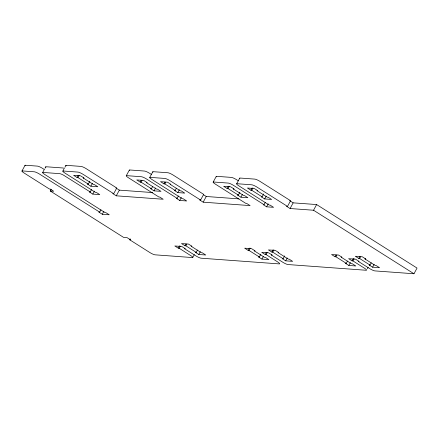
<?xml version="1.0" encoding="UTF-8"?>
<svg xmlns="http://www.w3.org/2000/svg" width="439" height="439" viewBox="0 0 439 439"><rect width="100%" height="100%" fill="white"/><g stroke="black" fill="none" stroke-linecap="round" stroke-linejoin="round"><path stroke-width="0.66" d="M21.95 171.029L25.023 165.344M42.66 172.543L44.196 169.701M44.965 168.28L45.733 166.858M130.185 238.827L129.675 239.771L130.542 239.837L127.09 237.653L123.611 237.4L50.233 190.987L51.154 189.286M62.826 171.122L63.853 169.229M64.879 167.33L65.899 165.437M89.83 181.274L88.294 184.117L87.427 184.051L90.878 186.235L97.831 186.745L94.374 184.561L93.507 184.495L83.147 177.943L84.019 178.009L80.562 175.825L73.609 175.315L77.066 177.499L78.296 175.227M77.066 177.499L77.933 177.565L79.163 175.287M90.878 186.235L92.415 183.392M66.08 165.882A4.374 0.768 28.4 0 1 66.3 165.333L81.072 166.414A4.374 0.768 28.4 0 1 86.263 168.724L116.769 188.013L113.696 193.698L83.19 174.404A4.374 0.768 28.4 0 0 77.999 172.093L63.227 171.012A4.374 0.768 28.4 0 0 64.939 173.07L95.444 192.364L96.311 192.425L99.768 194.609L92.816 194.104L89.358 191.92L90.231 191.98L91.51 189.615M92.816 194.104L94.412 191.141M90.231 191.98L63.512 175.156A4.379 0.768 28.4 0 0 59.715 173.657L43.06 172.439A4.374 0.768 28.4 0 0 44.773 174.492L104.916 212.531L105.788 212.597L109.24 214.781L102.287 214.27L98.835 212.086L99.702 212.152L100.981 209.782M102.287 214.27L103.889 211.313M126.267 175.759L129.34 170.074M113.696 193.698L112.823 193.632L116.275 195.816L119.348 190.136L152.673 192.573M152.673 186.46L151.444 188.732L150.572 188.671L154.029 190.855L160.981 191.36L157.524 189.176L156.657 189.116L146.297 182.564L147.164 182.624L143.712 180.44L136.759 179.935L140.211 182.119L141.133 180.413M140.211 182.119L141.084 182.18L142.006 180.473M149.732 177.477L152.805 171.792M154.029 190.855L155.565 188.013M176.423 188.194L175.194 190.471L174.327 190.405L177.779 192.589L184.731 193.1L181.28 190.916L180.407 190.85L170.052 184.298L170.919 184.364L167.468 182.18L160.515 181.669L163.966 183.853L164.888 182.147M163.966 183.853L164.834 183.919L165.755 182.212M177.779 192.589L179.315 189.747M152.981 172.236A4.374 0.768 28.4 0 1 153.2 171.687L167.972 172.763A4.374 0.768 28.4 0 1 173.164 175.079L203.669 194.367L200.596 200.052L170.091 180.758A4.374 0.768 28.4 0 0 164.899 178.448L150.127 177.367A4.374 0.768 28.4 0 0 151.839 179.425L182.344 198.719L183.217 198.779L186.668 200.963L179.716 200.458L176.264 198.274L177.131 198.335L178.41 195.97M179.716 200.458L181.318 197.495M213.167 182.114L216.24 176.429M289.702 200.661L293.153 202.845L316.618 204.558L417.05 268.075L413.977 273.76L374.873 270.901A4.374 0.768 28.4 0 1 369.676 268.591L358.169 261.309L359.036 261.375L355.585 259.191L348.632 258.681L352.083 260.865L352.956 260.931L364.463 268.207A4.379 0.768 28.4 0 1 366.181 270.265L287.968 264.547A4.374 0.768 28.4 0 1 282.776 262.237L271.269 254.955L272.136 255.021L268.684 252.837L261.732 252.326L265.183 254.51L266.05 254.576L277.563 261.853A4.379 0.768 28.4 0 1 279.275 263.91L201.067 258.192A4.374 0.768 28.4 0 1 195.876 255.882L184.364 248.6L185.231 248.666L181.779 246.482L174.826 245.972L178.283 248.156L179.562 245.791M200.596 200.052L199.729 199.986L203.18 202.17L206.253 196.491L238.898 198.878M178.283 248.156L179.15 248.222L180.303 246.087M197.435 250.093L196.206 252.365L195.339 252.299L198.79 254.483L205.743 254.993L202.291 252.809L201.419 252.743L191.058 246.191L191.931 246.257L188.479 244.073L181.526 243.563L184.978 245.747L185.9 244.046M184.978 245.747L185.845 245.813L186.767 244.106M239.881 192.244L238.344 195.086L237.477 195.026L240.929 197.21L247.881 197.715L244.43 195.531L243.557 195.47L233.197 188.918L234.069 188.979L230.612 186.794L223.665 186.29L227.117 188.474L228.346 186.196M227.117 188.474L227.984 188.534L229.213 186.262M192.77 257.452L194.307 254.609M236.632 183.831L239.705 178.146M198.79 254.483L200.327 251.646M240.929 197.21L242.465 194.367M263.636 193.983L262.099 196.826L261.227 196.76L264.684 198.944L271.637 199.454L268.18 197.27L267.313 197.204L256.952 190.652L257.819 190.718L254.368 188.534L247.415 188.024L250.867 190.208L252.096 187.936M250.867 190.208L251.739 190.274L252.968 187.996M264.684 198.944L266.221 196.101M239.886 178.591A4.374 0.768 28.4 0 1 240.106 178.042L254.878 179.117A4.374 0.768 28.4 0 1 260.069 181.433L290.569 200.722L287.496 206.407L256.996 187.113A4.374 0.768 28.4 0 0 251.805 184.803L237.027 183.721A4.374 0.768 28.4 0 0 238.745 185.779L269.25 205.073L270.117 205.134L273.568 207.318L266.616 206.813L263.164 204.629L264.037 204.689L265.315 202.324M266.616 206.813L268.218 203.85M260.892 254.143L259.356 256.98L258.489 256.919L261.94 259.103L268.893 259.614L265.441 257.43L264.569 257.364L254.208 250.812L255.081 250.878L251.624 248.693L244.671 248.183L248.128 250.367L249.357 248.095M248.128 250.367L248.995 250.428L250.225 248.156M261.94 259.103L263.477 256.261M265.183 254.51L266.336 252.381M287.496 206.407L286.629 206.341L290.08 208.525L293.153 202.845M266.05 254.576L267.203 252.441M284.648 255.877L283.111 258.719L282.239 258.653L285.696 260.837L292.643 261.348L289.191 259.164L288.324 259.098L277.964 252.546L278.831 252.612L275.379 250.428L268.427 249.917L271.878 252.101L273.107 249.829M271.878 252.101L272.751 252.167L273.98 249.895M285.696 260.837L287.232 258M290.08 208.525L313.545 210.243L316.618 204.558M347.485 261.062L346.256 263.334L345.389 263.274L348.84 265.458L355.793 265.968L352.341 263.784L351.474 263.718L341.114 257.166L341.981 257.232L338.529 255.048L331.577 254.538L335.028 256.722L335.95 255.015M335.028 256.722L335.901 256.782L336.823 255.081M348.84 265.458L350.377 262.615M352.083 260.865L353.368 258.5M352.956 260.931L354.108 258.796M371.24 262.802L370.011 265.074L369.144 265.008L372.596 267.192L379.548 267.702L376.097 265.518L375.224 265.452L364.864 258.9L365.736 258.966L362.279 256.782L355.327 256.272L358.784 258.456L359.706 256.755M358.784 258.456L359.651 258.522L360.573 256.815M367.344 268.739L368.112 267.318M372.596 267.192L374.132 264.355M213.568 182.009L228.34 183.09A4.379 0.768 28.4 0 1 233.532 185.401L264.037 204.689M50.233 190.987L53.706 191.245L50.255 189.061L49.387 188.995L24.063 172.977A4.374 0.768 28.4 0 1 22.351 170.925L34.368 171.803A4.379 0.768 28.4 0 1 39.559 174.113L99.702 212.152M116.275 195.816L163.204 199.251L159.752 197.067L158.88 197.001L128.38 177.713A4.374 0.768 28.4 0 1 126.662 175.655L141.435 176.736A4.379 0.768 28.4 0 1 146.626 179.046L177.131 198.335M203.18 202.17L250.109 205.606L246.652 203.422L245.785 203.356L215.28 184.067A4.374 0.768 28.4 0 1 213.568 182.009M313.545 210.243L413.977 273.76M238.328 180.808L236.605 179.716A4.379 0.768 28.4 0 0 231.413 177.405L216.641 176.324A4.374 0.768 28.4 0 0 216.422 176.873M251.739 190.274L262.099 196.826M359.651 258.522L370.011 265.074M227.984 188.534L238.344 195.086M335.901 256.782L346.256 263.334M203.378 194.669L206.253 196.491M151.428 174.453L149.699 173.361A4.379 0.768 28.4 0 0 144.508 171.051L129.735 169.97A4.374 0.768 28.4 0 0 129.521 170.519M164.834 183.919L175.194 190.471M272.751 252.167L283.111 258.719M141.084 182.18L151.444 188.732M248.995 250.428L259.356 256.98M115.896 187.952L119.348 190.136M77.933 177.565L88.294 184.117M185.845 245.813L196.206 252.365M179.15 248.222L191.81 256.294A4.379 0.768 28.4 0 1 192.375 257.556L155.011 254.823A4.374 0.768 28.4 0 1 149.814 252.513L129.675 239.771M44.366 169.525L42.632 168.428A4.379 0.768 28.4 0 0 37.441 166.118L25.418 165.24A4.374 0.768 28.4 0 0 25.204 165.788M64.544 168.494A4.379 0.768 28.4 0 0 62.788 167.972L46.133 166.754A4.374 0.768 28.4 0 0 45.914 167.303"/></g></svg>
